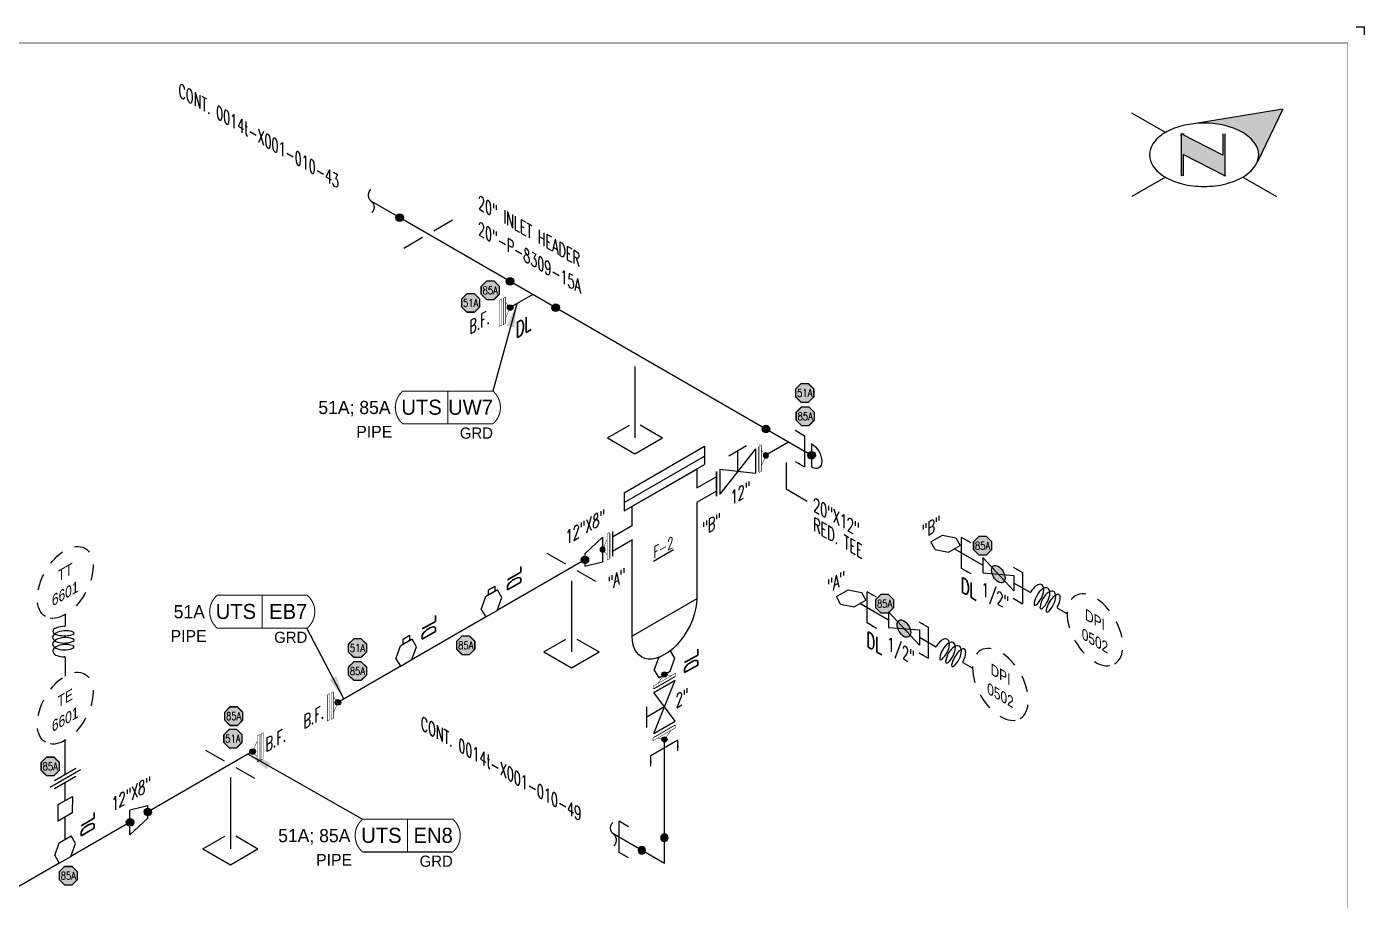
# Model space of a CAD drawing. Header units: inches. Extents: x 0 to 17.2, y 0 to 11.2.
# Drawn here: x 7.06 to 17.25, y 4.59 to 11.25 of the extents above; entities that cross this region are included whole.
import ezdxf
from ezdxf.enums import TextEntityAlignment as Align

# ---------------------------------------------------------------- set-up
doc = ezdxf.new("R2010")
doc.units = ezdxf.units.IN
doc.header["$MEASUREMENT"] = 0
doc.linetypes.add('HIDDEN2', pattern=[0.1875, 0.125, -0.0625])
for name, color, linetype in [('3', 1, 'Continuous'), ('BORDER', 3, 'Continuous'), ('COMP', 1, 'Continuous'), ('Continuation', 7, 'Continuous'), ('DL', 20, 'Continuous'), ('EQUIP', 131, 'Continuous'), ('FITTINGS', 4, 'Continuous'), ('PART_PCML', 7, 'Continuous'), ('PART_SelectedCML_UT', 132, 'Continuous'), ('PIPE-ANNO', 150, 'HIDDEN2'), ('TEXT', 7, 'Continuous'), ('UNAS.PIPE', 251, 'Continuous'), ('WELD POINTS', 41, 'Continuous'), ('Welds', 7, 'Continuous')]:
    doc.layers.add(name, color=color, linetype=linetype)
doc.layers.add('PIPE', color=7, linetype='Continuous', lineweight=30)
doc.styles.add('CMLPAS', font='')
doc.styles.add('ISO30', font='simplex.shx', dxfattribs={"width": 0.85, "oblique": 30, "height": 0.075})
doc.styles.add('ISO330', font='romand.shx', dxfattribs={"width": 0.85, "height": 0.05})
doc.styles.add('PART_Standard', font='romans', dxfattribs={"width": 0.8, "height": 0.09})
doc.styles.add('Richmond', font='arial.ttf')
doc.styles.add('SIMPLEX', font='ROMANS')
doc.styles.get("Standard").update_dxf_attribs({"font": 'arial.ttf'})
doc.styles.get('CMLPAS').set_extended_font_data('Cordia New')
doc.dimstyles.new('Richmond', dxfattribs={"dimtxt": 0.18, "dimasz": 0.18, "dimexe": 0.18, "dimexo": 0.0625, "dimgap": 0.09, "dimtad": 0, "dimtih": 1, "dimtoh": 1, "dimdec": 4, "dimzin": 0, "dimdsep": 46, "dimtxsty": 'Richmond', "dimcen": 0.09, "dimadec": 0, "dimazin": 0, "dimtfac": 1, "dimtdec": 4, "dimtofl": 0, "dimtmove": 0, "dimatfit": 3, "dimfxl": 1, "dimtolj": 1, "dimtzin": 0, "dimarcsym": 0})
doc.dimstyles.get("Standard").update_dxf_attribs({"dimtxt": 0.18, "dimasz": 0.18, "dimexe": 0.18, "dimexo": 0.0625, "dimgap": 0.09, "dimtad": 0, "dimtih": 1, "dimtoh": 1, "dimdec": 4, "dimzin": 0, "dimdsep": 46, "dimtxsty": 'Standard', "dimcen": 0.09, "dimadec": 0, "dimazin": 0, "dimtfac": 1, "dimtdec": 4, "dimtofl": 0, "dimtmove": 0, "dimatfit": 3, "dimfxl": 1, "dimtolj": 1, "dimtzin": 0, "dimarcsym": 0})

# ---------------------------------------------------------------- blocks, each defined once
blk = doc.blocks.new('north2')
at = {"layer": 'BORDER'}
for points in [[(-0.706, -0.767, -0.156851), (-0.679, -0.851, -0.095667), (-0.689, -0.905), (-0.495, -0.504), (-1.19, -0.617, -0.092194), (-0.928, -0.631, -0.072341), (-0.801, -0.681, -0.106617)], [(-0.938, -1.011), (-0.936, -1.009), (-0.936, -0.691), (-0.952, -0.691), (-0.952, -0.853), (-1.27, -0.691), (-1.27, -0.707), (-1.27, -1.012), (-1.254, -1.012), (-1.254, -0.849)]]:
    blk.add_hatch(color=7, dxfattribs=at).paths.add_polyline_path(points)
at = {"layer": 'BORDER', "color": 7}
for p, q in [((-0.495, -0.504), (-1.19, -0.617)), ((-0.495, -0.504), (-0.689, -0.905)), ((-1.389, -0.681), (-1.646, -0.533)), ((-1.27, -0.691), (-1.27, -1.012)), ((-0.952, -0.853), (-1.27, -0.691)), ((-1.27, -0.707), (-1.27, -0.691)), ((-1.262, -0.691), (-1.246, -0.691)), ((-0.952, -0.691), (-0.952, -0.853)), ((-0.936, -0.691), (-0.936, -1.012)), ((-0.936, -1.012), (-1.254, -0.849)), ((-1.254, -0.849), (-1.254, -1.012)), ((-1.26, -1.011), (-1.262, -1.009)), ((-0.928, -1.012), (-0.944, -1.012)), ((-1.389, -1.021), (-1.646, -1.169)), ((-0.801, -1.021), (-0.544, -1.169))]:
    blk.add_line(p, q, dxfattribs=at)
for centre, radius, start, end in [((-1.095, -1.329), 0.719, 76.5505, 97.6203), ((-1.238, -0.944), 0.304, 120, 144.3429), ((-1.152, -1.093), 0.476, 103.4495, 120), ((-1.095, -1.329), 0.719, 97.6203, 103.4495), ((-1.039, -1.093), 0.476, 60, 76.5505), ((-0.953, -0.944), 0.304, 35.6571, 60), ((-1.367, -0.851), 0.144, 144.3429, 180), ((-0.823, -0.851), 0.144, 360, 35.6571), ((-1.367, -0.851), 0.144, 180, 215.6571), ((-0.823, -0.851), 0.144, 324.3429, 337.5547), ((-0.823, -0.851), 0.144, 337.5796, 360), ((-1.238, -0.758), 0.304, 215.6571, 240), ((-0.953, -0.758), 0.304, 300, 324.3429), ((-1.152, -0.609), 0.476, 240, 256.5505), ((-1.095, -0.373), 0.719, 256.5505, 270), ((-1.095, -0.373), 0.719, 270, 283.4495), ((-1.039, -0.609), 0.476, 283.4495, 300)]:
    blk.add_arc(centre, radius, start, end, dxfattribs=at)
blk = doc.blocks.new('A$C6804a2e5')
blk.add_blockref('north2', (0, 0))
blk = doc.blocks.new('A$C860dd1f6')
at = {"layer": 'PIPE'}
blk.add_blockref('A$C6804a2e5', (0, 0), dxfattribs=at)
blk = doc.blocks.new('Border')
at = {"layer": 'BORDER', "const_width": 0.005}
blk.add_lwpolyline([(0.25, 0.25), (17.25, 0.25), (17.25, 11.25), (0.25, 11.25)], close=True, dxfattribs=at)
blk = doc.blocks.new('1_Text_30')
at = {"layer": 'TEXT', "style": 'PART_Standard', "oblique": 30, "width": 0.8}
blk.add_attdef('TEXT', (0, 0), '', height=0.09, rotation=30, dxfattribs=at)
blk = doc.blocks.new('DL_30')
at = {"layer": 'DL', "style": 'ISO30', "oblique": 30, "width": 0.85}
blk.add_text('DL', height=0.1, rotation=30, dxfattribs=at).set_placement((-0.21, 0.037))
blk = doc.blocks.new('AM9A04')
at = {"linetype": 'Continuous', "const_width": 0.01}
blk.add_lwpolyline([(0, -0.289), (0, 0.289), (-0.05, 0.318), (-0.05, -0.26)], close=True, dxfattribs=at)
at = {"const_width": 0.01}
blk.add_lwpolyline([(-0.05, -0.144), (-0.15, 0.087), (-0.05, 0.202)], dxfattribs=at)
blk = doc.blocks.new('A09')
at = {"layer": 'Welds'}
h = blk.add_hatch(color=256, dxfattribs=at)
h.dxf.hatch_style = 1
h.paths.add_polyline_path([(-0.03, 0, 1), (0.03, 0, 1)])
blk.add_circle((0, 0), 0.03, dxfattribs=at)
blk = doc.blocks.new('FILTER_30')
for p, q in [((-0.306, 0.455), (0.306, 0.809)), ((-0.306, 0.382), (0.306, 0.735)), ((0.306, 0.809), (0.306, 0.671)), ((-0.306, 0.318), (0.306, 0.671)), ((0.246, 0.637), (0.246, -0.353)), ((-0.306, 0.455), (-0.306, 0.318)), ((-0.246, -0.637), (-0.246, 0.353)), ((0.246, -0.353), (-0.246, -0.637))]:
    blk.add_line(p, q)
at = {"extrusion": (0, 0, -1)}
blk.add_ellipse((0, -0.495), major_axis=(0.174, 0.301), ratio=0.57735, start_param=0.785398, end_param=3.926991, dxfattribs=at)
at = {"layer": 'PIPE-ANNO', "style": 'ISO30', "oblique": 30, "width": 0.85}
blk.add_attdef('ASSET_ID', (-0.197, -0.113), '', height=0.075, rotation=30, dxfattribs=at)
blk = doc.blocks.new('2_NOZZLE_FLANGE_EQUIPMENT_30')
blk.add_wipeout([(-0.176, -0.046), (-0.176, -0.156), (-0.023, -0.068), (-0.023, -0.107), (0, -0.094), (0, 0.094), (-0.023, 0.08), (-0.023, 0.041)])
at = {"color": 0, "linetype": 'ByBlock', "lineweight": -2}
for p, q in [((-0.023, 0.041), (-0.176, -0.046)), ((-0.023, -0.107), (-0.023, 0.08)), ((0, -0.094), (0, 0.094)), ((-0.023, -0.068), (-0.176, -0.156))]:
    blk.add_line(p, q, dxfattribs=at)
blk = doc.blocks.new('3_VALVE_FLANGE_GATE_30')
at = {"color": 0, "linetype": 'ByBlock', "lineweight": -2}
blk.add_wipeout([(-0.162, -0.187), (-0.135, -0.172), (0, 0), (0.135, -0.016), (0.162, 0), (0.162, 0.187), (0.135, 0.172), (0, 0), (-0.135, 0.016), (-0.162, 0)], dxfattribs=at)
for p, q in [((0.135, 0.172), (-0.135, -0.172)), ((0.068, 0.195), (-0.068, 0.117)), ((0, 0), (0, 0.156)), ((0.135, 0.172), (0.135, -0.016)), ((0.162, 0.187), (0.162, 0)), ((-0.162, 0), (-0.162, -0.187)), ((-0.135, 0.016), (-0.135, -0.172)), ((0.135, -0.016), (-0.135, 0.016))]:
    blk.add_line(p, q, dxfattribs=at)
blk = doc.blocks.new('*U81')
blk.add_wipeout([(0.052, -0.03), (0.017, -0.07), (0.017, -0.11), (0, -0.1), (0, 0.1), (0.017, 0.09), (0.017, 0.05)]).dxf.layer = 'COMP'
at = {"layer": '3', "xscale": 0.65, "yscale": 0.65, "zscale": 0.65}
blk.add_blockref('A09', (0.052, -0.03), dxfattribs=at)
at = {"layer": 'COMP', "xscale": 0.3466300616258731, "yscale": 0.3466300616258731, "zscale": 0.3466300616258731, "rotation": 180}
blk.add_blockref('AM9A04', (0, 0), dxfattribs=at)
blk = doc.blocks.new('2_REDUCER_THREAD_CONCENTRIC_30')
at = {"color": 0, "linetype": 'ByBlock', "lineweight": -2}
blk.add_wipeout([(0.068, 0.086), (-0.068, 0.055), (-0.068, -0.133), (0.068, -0.008)], dxfattribs=at)
for p, q in [((0.068, 0.086), (-0.068, 0.055)), ((-0.068, -0.133), (-0.068, 0.055)), ((0.068, -0.008), (0.068, 0.086)), ((0.068, -0.008), (-0.068, -0.133))]:
    blk.add_line(p, q, dxfattribs=at)
blk = doc.blocks.new('2_WELD_SINGLE_00')
at = {"linetype": 'ByBlock', "lineweight": -2}
h = blk.add_hatch(color=0, dxfattribs=at)
edge = h.paths.add_edge_path()
edge.add_arc((0, 0), 0.0286, 0, 360)
at = {"color": 0, "linetype": 'ByBlock', "lineweight": -2}
blk.add_circle((0, 0), 0.0286, dxfattribs=at)
blk = doc.blocks.new('4_SUPPORT_I-BEAM_30')
at = {"color": 0, "linetype": 'ByBlock', "lineweight": -2}
for p, q in [((-0.044, 0.025), (-0.186, 0.107)), ((0.186, -0.107), (0.044, -0.025))]:
    blk.add_line(p, q, dxfattribs=at)
blk = doc.blocks.new('4_SUPPORT_PLATE_00')
at = {"color": 0, "linetype": 'ByBlock', "lineweight": -2}
for p, q in [((0, -0.1), (0, -0.643)), ((-0.21, -0.643), (-0.042, -0.546)), ((0.041, -0.545), (0.21, -0.643)), ((-0.21, -0.643), (0, -0.764)), ((0, -0.764), (0.21, -0.643))]:
    blk.add_line(p, q, dxfattribs=at)
blk = doc.blocks.new('2_PLUG_PIPE_30')
at = {"color": 0, "linetype": 'ByBlock', "lineweight": -2}
blk.add_wipeout([(0, 0.023), (0, -0.023), (0.055, -0.013), (0.055, 0.004), (0.09, 0.024), (0.09, 0.08), (0.055, 0.06), (0.055, 0.077)], dxfattribs=at)
for p, q in [((0.055, 0.077), (0, 0.023)), ((0, 0.023), (0, -0.023)), ((0.09, 0.08), (0.055, 0.06)), ((0.055, 0.077), (0.055, -0.013)), ((0.055, 0.004), (0.09, 0.024)), ((0.09, 0.024), (0.09, 0.08)), ((0, -0.023), (0.055, -0.013))]:
    blk.add_line(p, q, dxfattribs=at)
blk = doc.blocks.new('*U90')
blk.add_wipeout([(-0.044, 0.025), (-0.079, 0.123), (-0.045, 0.181), (0.044, 0.13), (0.079, 0.032), (0.044, -0.025)])
at = {"layer": 'FITTINGS', "linetype": 'Continuous'}
for p, q in [((-0.079, 0.123), (-0.045, 0.181)), ((-0.044, 0.025), (-0.079, 0.123)), ((0.044, 0.13), (-0.045, 0.181)), ((0.079, 0.032), (0.044, 0.13)), ((0.044, -0.025), (-0.044, 0.025)), ((0.079, 0.032), (0.044, -0.025))]:
    blk.add_line(p, q, dxfattribs=at)
blk = doc.blocks.new('DL_Vert_330')
at = {"layer": 'DL', "style": 'ISO30', "oblique": 330, "width": 0.85}
blk.add_text('DL', height=0.1, rotation=90, dxfattribs=at).set_placement((0, 0))
blk = doc.blocks.new('3-Loop')
at = {"layer": 'PIPE', "ltscale": 0.5}
for points in [[(-0.468, 0), (-0.386, 0)], [(-0.14, 0), (0, 0)]]:
    blk.add_lwpolyline(points, dxfattribs=at)
for centre, major_axis, ratio, start_param, end_param in [((-0.343, -0.001), (0.0023, -0.0946), 0.379153, 4.759988, 8.496899), ((-0.298, -0.002), (-0.0037, 0.0937), 0.498281, 0.882377, 5.362584), ((-0.246, -0.002), (-0.0037, 0.0937), 0.498281, 0.882377, 5.362568), ((-0.193, -0.002), (-0.0037, 0.0937), 0.498281, 0.882377, 4.632135)]:
    blk.add_ellipse(centre, major_axis=major_axis, ratio=ratio, start_param=start_param, end_param=end_param, dxfattribs=at)
at = {"layer": 'PIPE'}
for points in [[(-0.379, -0.006), (-0.379, 0), (-0.386, 0), (-0.386, 0)], [(-0.316, 0.057), (-0.327, 0.081), (-0.337, 0.056), (-0.337, 0.056)], [(-0.263, 0.057), (-0.274, 0.081), (-0.284, 0.056), (-0.284, 0.056)], [(-0.211, 0.057), (-0.221, 0.081), (-0.231, 0.056), (-0.231, 0.056)], [(-0.14, 0), (-0.146, 0), (-0.146, -0.007), (-0.146, -0.007)]]:
    blk.add_open_spline(points, degree=3, dxfattribs=at)
blk = doc.blocks.new('2_COUPLING_THREAD_PIPE_30')
at = {"color": 0, "linetype": 'ByBlock', "lineweight": -2}
blk.add_wipeout([(-0.054, 0.031), (-0.054, -0.094), (0.054, -0.031), (0.054, 0.094)], dxfattribs=at)
for p, q in [((0.054, 0.094), (-0.054, 0.031)), ((-0.054, 0.031), (-0.054, -0.094)), ((0.054, -0.031), (0.054, 0.094)), ((-0.054, -0.094), (0.054, -0.031))]:
    blk.add_line(p, q, dxfattribs=at)
blk = doc.blocks.new('2_UNION_THREAD_30')
at = {"color": 0, "linetype": 'ByBlock', "lineweight": -2}
blk.add_wipeout([(-0.027, -0.109), (0.027, -0.078), (0.027, 0.109), (-0.027, 0.078)], dxfattribs=at)
for p, q in [((0, 0.135), (0, -0.135)), ((0.027, 0.109), (0.027, -0.078)), ((-0.027, 0.078), (-0.027, -0.109))]:
    blk.add_line(p, q, dxfattribs=at)
blk = doc.blocks.new('1_Cont_30')
at = {"layer": 'Continuation', "style": 'PART_Standard', "oblique": 30, "width": 0.8}
blk.add_attdef('CONT', (0, 0), '', height=0.09, rotation=30, dxfattribs=at)
blk = doc.blocks.new('*U102')
blk.add_wipeout([(-0.044, 0.025), (-0.146, 0.005), (-0.179, -0.053), (-0.089, -0.104), (0.013, -0.084), (0.044, -0.025)])
at = {"layer": 'FITTINGS', "linetype": 'Continuous'}
for p, q in [((-0.146, 0.005), (-0.179, -0.053)), ((-0.044, 0.025), (-0.146, 0.005)), ((0.044, -0.025), (-0.044, 0.025)), ((-0.089, -0.104), (-0.179, -0.053)), ((0.013, -0.084), (-0.089, -0.104)), ((0.013, -0.084), (0.044, -0.025))]:
    blk.add_line(p, q, dxfattribs=at)
blk = doc.blocks.new('*U95')
blk.add_wipeout([(0.051, -0.107), (-0.051, -0.166), (0, 0), (-0.051, 0.107), (0.051, 0.166), (0, 0)]).dxf.layer = 'FITTINGS'
at = {"layer": 'FITTINGS'}
blk.add_lwpolyline([(0.051, -0.107), (-0.051, 0.107), (0.051, 0.166), (-0.051, -0.166)], close=True, dxfattribs=at)
blk = doc.blocks.new('1_ID-BUBBLE_INSTRUMENT_330')
at = {"color": 0, "linetype": 'ByBlock', "lineweight": -2, "extrusion": (0, 0, -1)}
blk.add_ellipse((0, 0), major_axis=(0.15, -0.26), ratio=0.57735, dxfattribs=at)
at = {"color": 0, "linetype": 'ByBlock', "lineweight": -2, "oblique": 330}
for tag, p in [('INST.TYPE', (0.019, 0.067)), ('NUM', (0.019, -0.094))]:
    blk.add_attdef(tag, text='', height=0.075, rotation=330, dxfattribs=at).set_placement(p, align=Align.MIDDLE_CENTER)
blk = doc.blocks.new('1_Text_330')
at = {"layer": 'TEXT', "style": 'PART_Standard', "oblique": 330, "width": 0.8}
blk.add_attdef('3/4"', (0, 0), '', height=0.09, rotation=330, dxfattribs=at)
blk = doc.blocks.new('DL_330')
at = {"layer": 'DL', "style": 'ISO330', "oblique": 330, "width": 0.85}
blk.add_text('DL', height=0.1, rotation=330, dxfattribs=at).set_placement((0, 0))
blk = doc.blocks.new('1_ID-BUBBLE_INSTRUMENT_30')
at = {"color": 0, "linetype": 'ByBlock', "lineweight": -2}
blk.add_ellipse((0, 0), major_axis=(-0.15, -0.26), ratio=0.57735, dxfattribs=at)
at = {"color": 0, "linetype": 'ByBlock', "lineweight": -2, "oblique": 30}
for tag, p in [('INST.TYPE', (-0.019, 0.067)), ('NUM', (-0.019, -0.094))]:
    blk.add_attdef(tag, text='', height=0.075, rotation=30, dxfattribs=at).set_placement(p, align=Align.MIDDLE_CENTER)
blk = doc.blocks.new('1_BREAK-PIPE_PIPE_00')
at = {"color": 0, "linetype": 'ByBlock', "lineweight": -2}
for centre, major_axis in [((0.03, -0.092), (0, 0.101)), ((-0.03, 0.092), (0, -0.101))]:
    blk.add_ellipse(centre, major_axis=major_axis, ratio=0.711978, start_param=0.427466, end_param=3.141593, dxfattribs=at)
blk = doc.blocks.new('1_Tilde_00')
at = {"layer": 'PIPE-ANNO', "xscale": -0.5000000000000001, "yscale": 0.5, "zscale": 0.5}
blk.add_blockref('1_BREAK-PIPE_PIPE_00', (0, 0), dxfattribs=at)
blk = doc.blocks.new('1_Cont_330')
at = {"layer": 'Continuation', "style": 'PART_Standard', "oblique": 330, "width": 0.8}
blk.add_attdef('CONT.', (0, 0), '', height=0.09, rotation=330, dxfattribs=at)
blk = doc.blocks.new('*U118')
at = {"layer": 'WELD POINTS'}
for p, rotation in [((-0.174, 0.1), 330.0506278220547), ((0.174, -0.1), 59.99999999999943)]:
    blk.add_blockref('2_WELD_SINGLE_00', p, dxfattribs=dict(at, rotation=rotation))
blk = doc.blocks.new('*U119')
at = {"layer": 'WELD POINTS'}
for p, rotation in [((-0.174, 0.1), 330.0506278220547), ((0.174, -0.101), 59.97203359271927)]:
    blk.add_blockref('2_WELD_SINGLE_00', p, dxfattribs=dict(at, rotation=rotation))
blk = doc.blocks.new('PART_PCML')
blk.add_hatch(color=0).paths.add_polyline_path([(-0.07, -0.029), (-0.029, -0.07), (0.029, -0.07), (0.07, -0.029), (0.07, 0.029), (0.029, 0.07), (-0.029, 0.07), (-0.07, 0.029)])
at = {"color": 7, "const_width": 0.009}
blk.add_lwpolyline([(-0.07, 0.029), (-0.029, 0.07), (0.029, 0.07), (0.07, 0.029), (0.07, -0.029), (0.029, -0.07), (-0.029, -0.07), (-0.07, -0.029), (-0.07, 0.029), (-0.029, 0.07)], dxfattribs=at)
at = {"color": 18, "true_color": 0x000000}
blk.add_lwpolyline([(-0.029, 0.07), (-0.07, 0.029), (-0.07, -0.029), (-0.029, -0.07), (0.029, -0.07), (0.07, -0.029), (0.07, 0.029), (0.029, 0.07)], close=True, dxfattribs=at)
at = {"color": 7, "true_color": 0xffffff, "style": 'SIMPLEX', "width": 0.8, "flags": 1}
for tag, p in [('CIRCUIT', (-0.094, 0.089)), ('DM', (-0.053, -0.133)), ('TYPE', (-0.075, -0.204))]:
    blk.add_attdef(tag, p, '', height=0.0586, dxfattribs=at)
at = {"color": 7, "true_color": 0xffffff, "style": 'SIMPLEX', "width": 0.8}
blk.add_attdef('DMDISP', text='', height=0.0586, dxfattribs=at).set_placement((0, 0), align=Align.MIDDLE_CENTER)
blk = doc.blocks.new('CMLPAS')
at = {"const_width": 0.008}
blk.add_lwpolyline([(0.063, 0.125, 0.454441), (0.063, -0.125), (0.75, -0.125, 0.454441), (0.75, 0.125)], format="xyb", close=True, dxfattribs=at)
blk.add_lwpolyline([(0.406, -0.125), (0.406, 0.125)], dxfattribs=at)
at = {"style": 'CMLPAS', "flags": 1}
for tag, p in [('STATE', (0.75, 0.623)), ('DL', (0.75, 0.482)), ('CIRCUIT', (0.75, 0.341)), ('SUBSINTERVAL(MONTHS)', (-0.025, -0.335)), ('OLD_ID', (0.75, -0.337)), ('OLD_NDE', (0.75, -0.478)), ('OLD_ENTY', (0.741, -0.636)), ('SIZE', (0.747, -0.761)), ('SPEC', (0.747, -0.902)), ('JUSTIFY', (0.747, -1.043)), ('COMMENTS', (0.747, -1.185)), ('OLD_ASSET', (0.75, -1.326)), ('SCHED', (0.737, -1.469)), ('NOM_THICK', (0.752, -1.61)), ('CORR_ALLOW', (0.763, -1.745)), ('TML_STATUS', (0.772, -1.878)), ('FLOW_ORDER', (0.778, -2.13))]:
    blk.add_attdef(tag, text='', height=0.1, dxfattribs=at).set_placement(p, align=Align.MIDDLE_RIGHT)
at = {"style": 'CMLPAS'}
for tag, height, p in [('CHILD', 0.25, (0.75, 0.269)), ('###', 0.115, (0.75, 0.002)), ('ACCESS', 0.085, (0.75, -0.195))]:
    blk.add_attdef(tag, text='', height=height, dxfattribs=at).set_placement(p, align=Align.MIDDLE_RIGHT)
at = {"color": 152, "style": 'CMLPAS'}
for tag, height, p in [('SPECIAL', 0.085, (0.405, 0.19)), ('DM-TYPE', 0.1, (-0.03, 0)), ('COMP', 0.09, (-0.017, -0.185))]:
    blk.add_attdef(tag, text='', height=height, dxfattribs=at).set_placement(p, align=Align.MIDDLE_RIGHT)
at = {"style": 'CMLPAS'}
blk.add_attdef('NDE', text='', height=0.115, dxfattribs=at).set_placement((0.206, 0.002), align=Align.MIDDLE_CENTER)
blk = doc.blocks.new('*U89')
at = {"color": 20, "linetype": 'ByBlock', "ltscale": 0.7}
blk.add_line((-0.054, 0.15), (-0.054, -0.087), dxfattribs=at)
for points in [[(-0.126, 0.191), (-0.054, 0.15)], [(-0.126, -0.046), (-0.054, -0.087)]]:
    blk.add_leader(points, dimstyle='Richmond', override={"dimasz": 0.04, "dimgap": 0.09, "dimtad": 0}, dxfattribs=at)
blk = doc.blocks.new('*U103')
at = {"color": 20, "linetype": 'ByBlock', "ltscale": 0.7}
blk.add_line((0.054, -0.15), (0.054, 0.087), dxfattribs=at)
for points in [[(0.126, 0.046), (0.054, 0.087)], [(0.126, -0.191), (0.054, -0.15)]]:
    blk.add_leader(points, dimstyle='Richmond', override={"dimasz": 0.04, "dimgap": 0.09, "dimtad": 0}, dxfattribs=at)
blk = doc.blocks.new('*U111')
at = {"color": 20, "linetype": 'ByBlock', "ltscale": 0.7}
blk.add_line((0.103, 0.122), (-0.103, 0.003), dxfattribs=at)
for points in [[(0.103, 0.204), (0.103, 0.122)], [(-0.103, 0.086), (-0.103, 0.003)]]:
    blk.add_leader(points, dimstyle='Richmond', override={"dimasz": 0.04, "dimgap": 0.09, "dimtad": 0}, dxfattribs=at)

msp = doc.modelspace()

# ---------------------------------------------------------------- linework, layer by layer
for p, q in [((17.188, 11.25), (17.25, 11.25)), ((17.25, 11.25), (17.25, 11.188))]:
    msp.add_line(p, q)
at = {"layer": 'COMP', "linetype": 'Continuous', "const_width": 0.00347}
for points in [[(10.681, 9.177), (10.681, 8.977), (10.664, 8.967), (10.664, 9.167)], [(9.369, 6.169), (9.369, 5.969), (9.352, 5.959), (9.352, 6.159)], [(8.847, 5.66), (8.847, 5.861), (8.864, 5.871), (8.864, 5.67)]]:
    msp.add_lwpolyline(points, close=True, dxfattribs=at)
at = {"layer": 'FITTINGS'}
msp.add_line((13.04, 8.074), (13.041, 7.895), dxfattribs=at)
at = {"layer": 'FITTINGS', "extrusion": (0, 0, -1)}
msp.add_ellipse((13.041, 7.984), major_axis=(0.0551, -0.0944), ratio=0.57735, start_param=-2.356194, end_param=0.785398, dxfattribs=at)
at = {"layer": 'PIPE'}
for p, q in [((13.041, 7.984), (9.928, 9.781)), ((10.918, 9.21), (10.745, 9.11)), ((12.866, 8.085), (9.433, 6.102)), ((14.129, 7.272), (14.345, 7.147)), ((13.409, 6.857), (13.626, 6.732)), ((11.92, 6.393), (11.92, 5.88)), ((7.356, 5.058), (7.356, 5.813)), ((11.92, 5.071), (11.92, 5.82)), ((8.783, 5.727), (3.501, 2.677))]:
    msp.add_line(p, q, dxfattribs=at)
at = {"layer": 'UNAS.PIPE'}
for p, q in [((9.903, 9.796), (9.687, 9.921)), ((11.521, 5.109), (11.92, 4.878)), ((11.92, 4.878), (11.92, 5.071))]:
    msp.add_line(p, q, dxfattribs=at)
msp.add_lwpolyline([(12.847, 7.931), (12.847, 7.728), (13.006, 7.636)], dxfattribs=at)

# ---------------------------------------------------------------- block references
for p in [(9.687, 9.921), (11.531, 5.099)]:
    msp.add_blockref('1_Tilde_00', p)
at = {"layer": 'BORDER'}
for name, p in [('Border', (-0.125, -0.125)), ('A$C860dd1f6', (17.125, 11.125))]:
    msp.add_blockref(name, p, dxfattribs=at)
at = {"layer": 'COMP', "xscale": -0.3466300616258731, "yscale": 0.3466300616258731, "zscale": 0.3466300616258731}
for p in [(10.693, 9.08), (9.381, 6.072)]:
    msp.add_blockref('AM9A04', p, dxfattribs=at)
at = {"layer": 'COMP', "xscale": -0.3466300616258731, "yscale": 0.3466300616258731, "zscale": 0.3466300616258731, "rotation": 180}
msp.add_blockref('AM9A04', (8.835, 5.757), dxfattribs=at)
at = {"layer": 'Continuation'}
for name, p, values in [('1_Cont_330', (8.219, 10.72), {'CONT.': 'CONT. 0014t-X001-010-43'}), ('1_Cont_30', (12.207, 7.365), {'CONT': '"B"'}), ('1_Cont_30', (13.88, 7.344), {'CONT': '"B"'}), ('1_Cont_30', (13.16, 6.928), {'CONT': '"A"'}), ('1_Cont_330', (10.064, 5.898), {'CONT.': 'CONT. 0014t-X001-010-49'})]:
    msp.add_blockref(name, p, dxfattribs=at).add_auto_attribs(values)
at = {"layer": 'DL'}
for name, p in [('DL_30', (10.999, 8.839)), ('*U89', (13.041, 7.984)), ('*U103', (11.521, 5.109))]:
    msp.add_blockref(name, p, dxfattribs=at)
at = {"layer": 'FITTINGS', "xscale": -1}
msp.add_blockref('4_SUPPORT_I-BEAM_30', (10.12, 9.671), dxfattribs=at)
at = {"layer": 'FITTINGS'}
for name, p in [('4_SUPPORT_PLATE_00', (11.695, 8.761)), ('4_SUPPORT_PLATE_00', (11.212, 7.129)), ('4_SUPPORT_I-BEAM_30', (8.614, 5.629)), ('4_SUPPORT_PLATE_00', (8.614, 5.629))]:
    msp.add_blockref(name, p, dxfattribs=at)
at = {"layer": 'PART_PCML', "color": 13}
for p in [(10.593, 9.242), (12.992, 8.282), (10.407, 6.537), (9.582, 6.341), (8.639, 5.997)]:
    msp.add_blockref('PART_PCML', p, dxfattribs=at).add_auto_attribs({'DMDISP': '85A'})
at = {"layer": 'PART_PCML', "color": 96}
for p in [(10.444, 9.146), (12.989, 8.46), (9.582, 6.516), (8.633, 5.826)]:
    msp.add_blockref('PART_PCML', p, dxfattribs=at).add_auto_attribs({'DMDISP': '51A'})
at = {"layer": 'PART_SelectedCML_UT'}
for p, values in [((9.864, 8.349), {'###': 'UW7', 'NDE': 'UTS', 'DM-TYPE': '51A; 85A', 'COMP': 'PIPE', 'ACCESS': 'GRD'}), ((8.45, 6.793), {'###': 'EB7', 'NDE': 'UTS', 'DM-TYPE': '51A', 'COMP': 'PIPE', 'ACCESS': 'GRD'}), ((9.558, 5.087), {'###': 'EN8', 'NDE': 'UTS', 'DM-TYPE': '51A; 85A', 'COMP': 'PIPE', 'ACCESS': 'GRD'})]:
    msp.add_blockref('CMLPAS', p, dxfattribs=at).add_auto_attribs(values)
at = {"layer": 'PIPE', "ltscale": 0.5, "rotation": 269.9999999999999}
msp.add_blockref('3-Loop', (7.356, 6.303), dxfattribs=at)
at = {"layer": 'PIPE-ANNO'}
for name, p, values in [('1_ID-BUBBLE_INSTRUMENT_30', (7.356, 7.016), {'INST.TYPE': 'TT', 'NUM': '6601'}), ('1_ID-BUBBLE_INSTRUMENT_330', (15.199, 6.655), {'INST.TYPE': 'DPI', 'NUM': '0502'}), ('1_ID-BUBBLE_INSTRUMENT_330', (14.479, 6.239), {'INST.TYPE': 'DPI', 'NUM': '0502'}), ('1_ID-BUBBLE_INSTRUMENT_30', (7.356, 6.058), {'INST.TYPE': 'TE', 'NUM': '6601'})]:
    msp.add_blockref(name, p, dxfattribs=at).add_auto_attribs(values)
at = {"layer": 'TEXT'}
for name, p, values in [('1_Text_330', (10.5, 9.867), {'3/4"': '20" INLET HEADER'}), ('1_Text_330', (10.5, 9.667), {'3/4"': '20"-P-8309-15A'}), ('1_Text_30', (10.434, 8.904), {'TEXT': 'B.F.'}), ('1_Text_330', (13.053, 7.563), {'3/4"': '20"X12"'}), ('1_Text_330', (13.053, 7.413), {'3/4"': 'RED. TEE'}), ('1_Text_30', (9.17, 5.896), {'TEXT': 'B.F.'}), ('1_Text_30', (8.881, 5.721), {'TEXT': 'B.F.'})]:
    msp.add_blockref(name, p, dxfattribs=at).add_auto_attribs(values)
at = {"layer": 'UNAS.PIPE'}
msp.add_blockref('2_WELD_SINGLE_00', (9.903, 9.796), dxfattribs=at)
at = {"layer": 'UNAS.PIPE', "xscale": -1}
for p, rotation in [((11.92, 5.071), 180), ((11.748, 4.974), 149.1119871190377)]:
    msp.add_blockref('2_WELD_SINGLE_00', p, dxfattribs=dict(at, rotation=rotation))
at = {"layer": 'WELD POINTS'}
msp.add_blockref('*U119', (10.918, 9.21), dxfattribs=at)
at = {"layer": 'Welds', "xscale": 0.7, "yscale": 0.7, "zscale": 0.7, "rotation": 180}
for p in [(10.745, 9.11), (9.433, 6.102)]:
    msp.add_blockref('A09', p, dxfattribs=at)
at = {"layer": 'Welds', "xscale": 0.7, "yscale": 0.7, "zscale": 0.7}
msp.add_blockref('A09', (8.783, 5.727), dxfattribs=at)

# ---------------------------------------------------------------- leaders
at = {"layer": 'PART_SelectedCML_UT'}
for points in [[(10.795, 9.139), (10.614, 8.474)], [(9.479, 6.129), (9.196, 6.668)], [(8.749, 5.707), (9.621, 5.212)]]:
    msp.add_leader(points, dimstyle='Standard', dxfattribs=at)

# ---------------------------------------------------------------- next in the draw order: block references
at = {"layer": 'FITTINGS', "xscale": -1, "yscale": -1}
msp.add_blockref('2_REDUCER_THREAD_CONCENTRIC_30', (11.381, 7.227), dxfattribs=at)
at = {"layer": 'FITTINGS', "rotation": 240}
for p in [(14.463, 7.079), (13.744, 6.664)]:
    msp.add_blockref('*U95', p, dxfattribs=at)
at = {"layer": 'FITTINGS', "yscale": -1}
for name, p, rotation in [('2_PLUG_PIPE_30', (10.604, 6.87), 119.9999999999999), ('2_PLUG_PIPE_30', (9.954, 6.495), 119.9999999999999), ('3_VALVE_FLANGE_GATE_30', (11.92, 6.068), 299.9999999999999)]:
    msp.add_blockref(name, p, dxfattribs=dict(at, rotation=rotation))
at = {"layer": 'FITTINGS'}
msp.add_blockref('2_REDUCER_THREAD_CONCENTRIC_30', (7.917, 5.227), dxfattribs=at)
at = {"layer": 'PIPE', "xscale": -1}
for name, p in [('*U102', (13.994, 7.351)), ('*U102', (13.275, 6.935)), ('*U90', (7.355, 4.903))]:
    msp.add_blockref(name, p, dxfattribs=at)

# ---------------------------------------------------------------- next in the draw order: wipeouts: each hides what was drawn before it
msp.add_wipeout([(11.674, 7.596), (11.674, 6.607), (12.166, 6.891), (12.166, 7.881)]).dxf.layer = 'EQUIP'

# ---------------------------------------------------------------- next in the draw order: hatches: boundary and pattern name
at = {"layer": 'FITTINGS'}
h = msp.add_hatch(color=256, dxfattribs=at)
h.dxf.hatch_style = 1
edge = h.paths.add_edge_path()
edge.add_ellipse((14.463, 7.079), major_axis=(0.0363, -0.0629), ratio=0.57735, start_angle=0, end_angle=360)
h = msp.add_hatch(color=256, dxfattribs=at)
h.dxf.hatch_style = 1
edge = h.paths.add_edge_path()
edge.add_ellipse((13.744, 6.664), major_axis=(0.0363, -0.0629), ratio=0.57735, start_angle=0, end_angle=360)

# ---------------------------------------------------------------- next in the draw order: linework, layer by layer
for centre in [(14.463, 7.079), (13.744, 6.664)]:
    msp.add_ellipse(centre, major_axis=(0.0363, -0.0629), ratio=0.57735, dxfattribs=at)

# ---------------------------------------------------------------- next in the draw order: block references
for name, p in [('DL_330', (14.178, 6.946)), ('DL_330', (13.459, 6.531)), ('DL_Vert_330', (12.173, 6.372)), ('DL_Vert_330', (7.577, 5.128))]:
    msp.add_blockref(name, p)
at = {"layer": 'Continuation'}
msp.add_blockref('1_Cont_30', (11.487, 6.949), dxfattribs=at).add_auto_attribs({'CONT': '"A"'})
at = {"layer": 'DL'}
for name, p in [('*U103', (14.129, 7.272)), ('*U89', (14.702, 6.941)), ('*U103', (13.409, 6.857)), ('*U89', (13.983, 6.526))]:
    msp.add_blockref(name, p, dxfattribs=at)
at = {"layer": 'DL', "rotation": 180}
msp.add_blockref('*U111', (11.92, 5.82), dxfattribs=at)
at = {"layer": 'EQUIP'}
msp.add_blockref('FILTER_30', (11.92, 7.244), dxfattribs=at).add_auto_attribs({'ASSET_ID': '   %%UF-2'})
at = {"layer": 'PART_PCML', "color": 13}
for p in [(14.343, 7.296), (13.597, 6.854), (7.38, 4.781)]:
    msp.add_blockref('PART_PCML', p, dxfattribs=at).add_auto_attribs({'DMDISP': '85A'})
at = {"layer": 'PIPE', "ltscale": 0.5, "rotation": 149.9999999999999}
for p in [(14.581, 7.011), (13.862, 6.596)]:
    msp.add_blockref('3-Loop', p, dxfattribs=at)
at = {"layer": 'PIPE', "xscale": -1}
for p in [(10.603, 6.778), (9.953, 6.403)]:
    msp.add_blockref('*U90', p, dxfattribs=at)
at = {"layer": 'TEXT'}
for name, p, values in [('1_Text_330', (14.336, 6.92), {'3/4"': '1/2"'}), ('1_Text_330', (13.617, 6.505), {'3/4"': '1/2"'}), ('1_Text_30', (12.006, 6.056), {'TEXT': '2"'}), ('1_Text_30', (7.709, 5.267), {'TEXT': '12"X8"'})]:
    msp.add_blockref(name, p, dxfattribs=at).add_auto_attribs(values)
at = {"layer": 'WELD POINTS'}
for p in [(11.314, 7.188), (7.85, 5.188), (7.985, 5.266)]:
    msp.add_blockref('2_WELD_SINGLE_00', p, dxfattribs=at)

# ---------------------------------------------------------------- next in the draw order: block references
for p in [(10.825, 7.003), (10.175, 6.628)]:
    msp.add_blockref('DL_Vert_330', p)
at = {"layer": 'COMP', "ltscale": 0.65, "rotation": 300.0000000000002}
msp.add_blockref('*U81', (11.92, 5.88), dxfattribs=at)
at = {"layer": 'FITTINGS'}
msp.add_blockref('2_NOZZLE_FLANGE_EQUIPMENT_30', (12.339, 7.78), dxfattribs=at)
at = {"layer": 'FITTINGS', "xscale": -1, "yscale": -1}
msp.add_blockref('2_NOZZLE_FLANGE_EQUIPMENT_30', (11.501, 7.296), dxfattribs=at)
at = {"layer": 'FITTINGS', "xscale": -1, "rotation": 299.9999999999999}
msp.add_blockref('2_COUPLING_THREAD_PIPE_30', (7.356, 5.292), dxfattribs=at)
at = {"layer": 'PIPE', "xscale": -1}
msp.add_blockref('*U90', (11.92, 6.315), dxfattribs=at)

# ---------------------------------------------------------------- next in the draw order: block references
at = {"layer": 'COMP', "ltscale": 0.65, "xscale": -1}
msp.add_blockref('*U81', (11.501, 7.296), dxfattribs=at)
at = {"layer": 'COMP', "ltscale": 0.65, "rotation": 120.0000000000002}
msp.add_blockref('*U81', (11.92, 6.255), dxfattribs=at)
at = {"layer": 'FITTINGS'}
msp.add_blockref('3_VALVE_FLANGE_GATE_30', (12.478, 7.861), dxfattribs=at)
at = {"layer": 'FITTINGS', "xscale": -1, "rotation": 299.9999999999999}
msp.add_blockref('2_UNION_THREAD_30', (7.356, 5.521), dxfattribs=at)

# ---------------------------------------------------------------- next in the draw order: block references
at = {"layer": 'COMP', "ltscale": 0.65, "xscale": -1, "rotation": 180}
msp.add_blockref('*U81', (12.641, 7.954), dxfattribs=at)
at = {"layer": 'FITTINGS'}
msp.add_blockref('4_SUPPORT_I-BEAM_30', (11.212, 7.129), dxfattribs=at)
at = {"layer": 'PART_PCML', "color": 13}
msp.add_blockref('PART_PCML', (7.242, 5.614), dxfattribs=at).add_auto_attribs({'DMDISP': '85A'})
at = {"layer": 'TEXT'}
for p, values in [((12.424, 7.602), {'TEXT': '12"'}), ((11.168, 7.301), {'TEXT': '12"X8"'})]:
    msp.add_blockref('1_Text_30', p, dxfattribs=at).add_auto_attribs(values)

# ---------------------------------------------------------------- next in the draw order: block references
at = {"layer": 'WELD POINTS'}
msp.add_blockref('*U118', (12.867, 8.085), dxfattribs=at)

doc.saveas('drawing.dxf')
